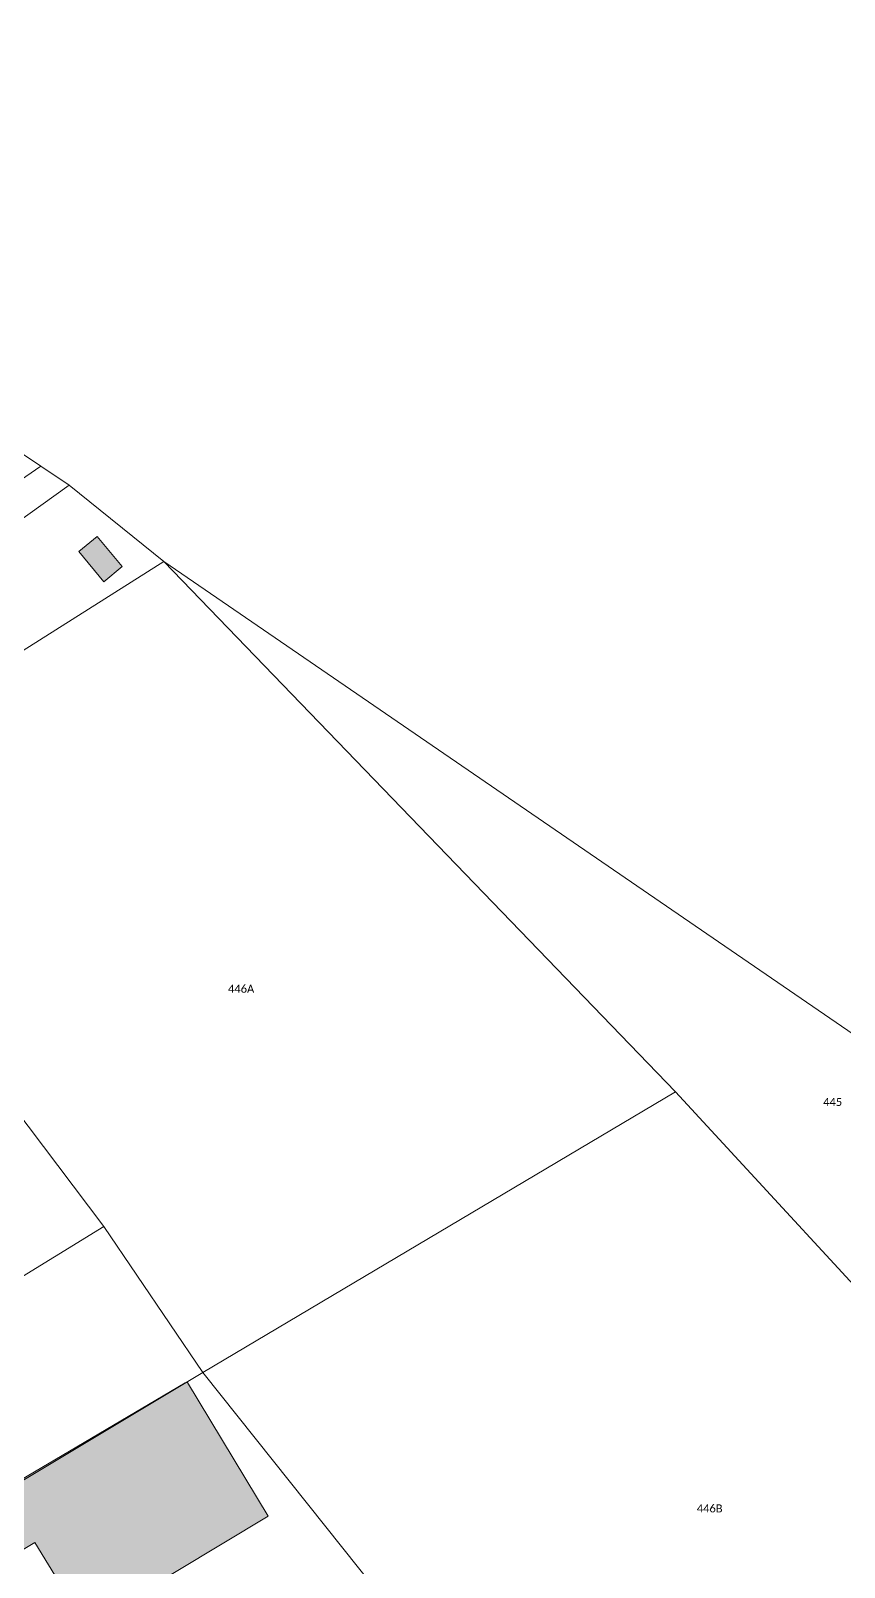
# Model space of a CAD drawing. Header units: metres. Extents: x 113120 to 240396, y 120329 to 242116.
# Drawn here: x 117381.4 to 117462.7, y 121321.2 to 121474.9 of the extents above; entities that cross this region are included whole.
import ezdxf

# ---------------------------------------------------------------- set-up
doc = ezdxf.new("R2010")
doc.units = ezdxf.units.M
doc.header["$LTSCALE"] = 3
for name, color, linetype, lineweight in [('Bpn_CaPa', 78, 'Continuous', 0), ('Bpn_ReBu', 4, 'Continuous', 0), ('Bpt_CaNu', 7, 'Continuous', 0), ('Hachure bâtiment', 11, 'Continuous', 0)]:
    doc.layers.add(name, color=color, linetype=linetype, lineweight=lineweight)
doc.styles.add('Legend', font='')
doc.styles.get('Legend').set_extended_font_data('Calibri')

msp = doc.modelspace()

# ---------------------------------------------------------------- hatches: boundary and pattern name
at = {"layer": 'Hachure bâtiment'}
h = msp.add_hatch(color=256, dxfattribs=at)
h.dxf.hatch_style = 1
h.paths.add_polyline_path([(117390.52, 121421.27), (117388.68, 121419.75), (117386.17, 121422.78), (117388.02, 121424.3)])
h = msp.add_hatch(color=256, dxfattribs=at)
h.dxf.hatch_style = 1
h.paths.add_polyline_path([(117372.36, 121318.04), (117374.48, 121319.31), (117376.26, 121320.38), (117378.53, 121316.58), (117374.63, 121314.24)], flags=16)
h.paths.add_polyline_path([(117405.12, 121326.33), (117386.87, 121315.37), (117381.78, 121323.7), (117360.72, 121311.03), (117361.98, 121308.78), (117357.38, 121306.02), (117358.1, 121304.77), (117356.36, 121303.66), (117354.77, 121306.77), (117356.33, 121307.63), (117352.95, 121313.5), (117357.81, 121316.24), (117370.15, 121323.94), (117396.81, 121339.65), (117397.05, 121339.69)])

# ---------------------------------------------------------------- linework, layer by layer
at = {"layer": 'Bpn_CaPa'}
for points in [[(117394.66, 121421.8), (117385.22, 121429.43), (117382.37, 121431.33), (117368.96, 121440.26), (117363.76, 121443.72), (117359, 121447), (117353.92, 121450.52), (117346.83, 121455.43), (117343, 121458.12), (117339.38, 121460.67), (117335.58, 121463.33), (117331.42, 121466.27), (117343.7, 121475.96), (117401.34, 121521.72), (117409.58, 121528.43), (117414.5, 121525.02), (117417.67, 121522.83), (117420.71, 121520.72), (117423.29, 121524.56), (117448.84, 121505.94), (117647.25, 121361.52), (117535.51, 121325.25), (117394.66, 121421.8)], [(117320.86, 121396.64), (117336.12, 121407.76), (117332.55, 121412.43), (117368.96, 121440.26), (117382.37, 121431.33), (117325.63, 121392.25), (117324.56, 121391.61), (117310.69, 121381.57), (117307.5, 121379.26), (117304.72, 121383.88), (117307.27, 121386.03), (117320.86, 121396.64)], [(117325.63, 121392.25), (117382.37, 121431.33), (117385.22, 121429.43), (117332, 121391.26), (117330.37, 121393.61), (117326.66, 121391), (117325.63, 121392.25)], [(117394.66, 121421.8), (117356.35, 121397.55), (117325.76, 121377.11), (117313.17, 121368.66), (117311.81, 121370.87), (117316.33, 121373.78), (117313.15, 121378.17), (117320.69, 121383.18), (117332, 121391.26), (117385.22, 121429.43), (117394.66, 121421.8)], [(117394.66, 121421.8), (117445.85, 121368.75), (117398.59, 121340.7), (117388.68, 121355.28), (117378.02, 121369.4), (117366.88, 121383.35), (117356.35, 121397.55), (117394.66, 121421.8)], [(117394.66, 121421.8), (117535.51, 121325.25), (117497.38, 121312.89), (117445.85, 121368.75), (117394.66, 121421.8)], [(117388.68, 121355.28), (117336.11, 121323.01), (117328.47, 121338.2), (117378.02, 121369.4), (117388.68, 121355.28)], [(117445.85, 121368.75), (117497.38, 121312.89), (117485.16, 121309.23), (117487.35, 121304.24), (117443.12, 121284.83), (117439.34, 121289.58), (117436.21, 121293.5), (117433.52, 121296.88), (117398.59, 121340.7), (117445.85, 121368.75)], [(117343.72, 121307.87), (117336.11, 121323.01), (117388.68, 121355.28), (117398.59, 121340.7), (117379.24, 121329.1), (117376.91, 121327.71), (117370.35, 121323.77), (117357.55, 121316.13), (117352.98, 121313.41), (117344.5, 121308.34), (117343.72, 121307.87)], [(117343.72, 121307.87), (117344.5, 121308.34), (117352.98, 121313.41), (117357.55, 121316.13), (117370.35, 121323.77), (117376.91, 121327.71), (117379.24, 121329.1), (117398.59, 121340.7), (117433.52, 121296.88), (117382.38, 121274.85), (117380.7, 121274.11), (117380.64, 121274.25), (117374.98, 121271.76), (117374.93, 121271.81), (117370.78, 121270.01), (117363.27, 121266.59), (117353.66, 121288.09), (117351.26, 121293.32), (117349, 121297.79), (117348.19, 121297.39), (117345.54, 121302.49), (117346.37, 121302.91), (117343.72, 121307.87)]]:
    msp.add_lwpolyline(points, close=True, dxfattribs=at)
at = {"layer": 'Bpn_ReBu'}
for points in [[(117390.52, 121421.27), (117388.68, 121419.75), (117386.17, 121422.78), (117388.02, 121424.3), (117390.52, 121421.27)], [(117405.12, 121326.33), (117386.87, 121315.37), (117381.78, 121323.7), (117360.72, 121311.03), (117361.98, 121308.78), (117357.38, 121306.02), (117358.1, 121304.77), (117356.36, 121303.66), (117354.77, 121306.77), (117356.33, 121307.63), (117352.95, 121313.5), (117357.81, 121316.24), (117370.15, 121323.94), (117396.81, 121339.65), (117397.05, 121339.69), (117405.12, 121326.33)]]:
    msp.add_lwpolyline(points, close=True, dxfattribs=at)

# ---------------------------------------------------------------- texts
at = {"layer": 'Bpt_CaNu', "char_height": 0.8, "attachment_point": 7, "style": 'Legend'}
for s, insert in [('446A', (117401.1, 121378.66)), ('445', (117460.62, 121367.34)), ('446B', (117447.98, 121326.7))]:
    msp.add_mtext(s, dxfattribs=dict(at, insert=insert))

doc.saveas('drawing.dxf')
